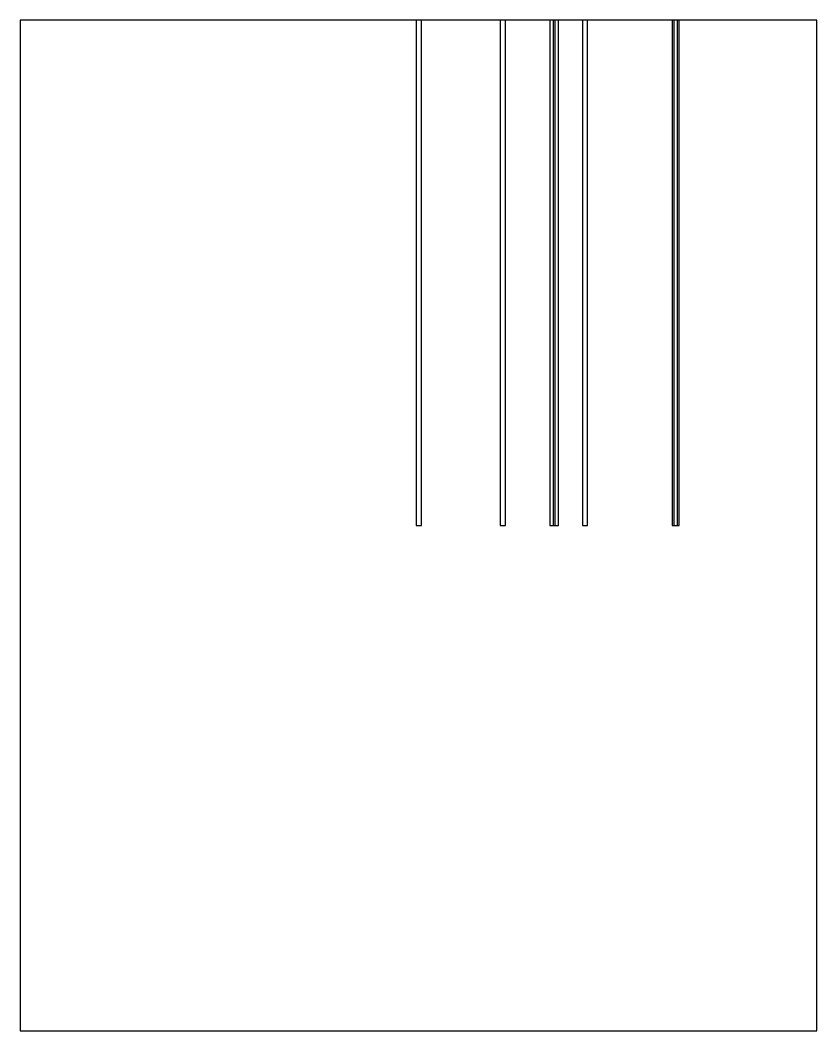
# Model space of a CAD drawing. Header units: millimetres. Extents: x 0 to 473, y 0 to 600.
import ezdxf

# ---------------------------------------------------------------- set-up
doc = ezdxf.new("R2010")
doc.units = ezdxf.units.MM
doc.layers.add('OUTLINE', color=5, linetype='Continuous')
doc.layers.add('SLOT', color=1, linetype='Continuous')

msp = doc.modelspace()

# ---------------------------------------------------------------- linework, layer by layer
at = {"layer": 'OUTLINE'}
msp.add_lwpolyline([(0, 0), (473.23, 0), (473.23, 600), (0, 600), (0, 0)], close=True, dxfattribs=at)
at = {"layer": 'SLOT'}
for points in [[(235.21, 300), (238.31, 300), (238.31, 600), (235.21, 600), (235.21, 300)], [(285.11, 300), (288.21, 300), (288.21, 600), (285.11, 600), (285.11, 300)], [(314.71, 300), (317.81, 300), (317.81, 600), (314.71, 600), (314.71, 300)], [(316.71, 300), (319.81, 300), (319.81, 600), (316.71, 600), (316.71, 300)], [(333.95, 300), (337.05, 300), (337.05, 600), (333.95, 600), (333.95, 300)], [(387.28, 300), (390.38, 300), (390.38, 600), (387.28, 600), (387.28, 300)], [(388.34, 300), (391.44, 300), (391.44, 600), (388.34, 600), (388.34, 300)]]:
    msp.add_lwpolyline(points, close=True, dxfattribs=at)

doc.saveas('drawing.dxf')
